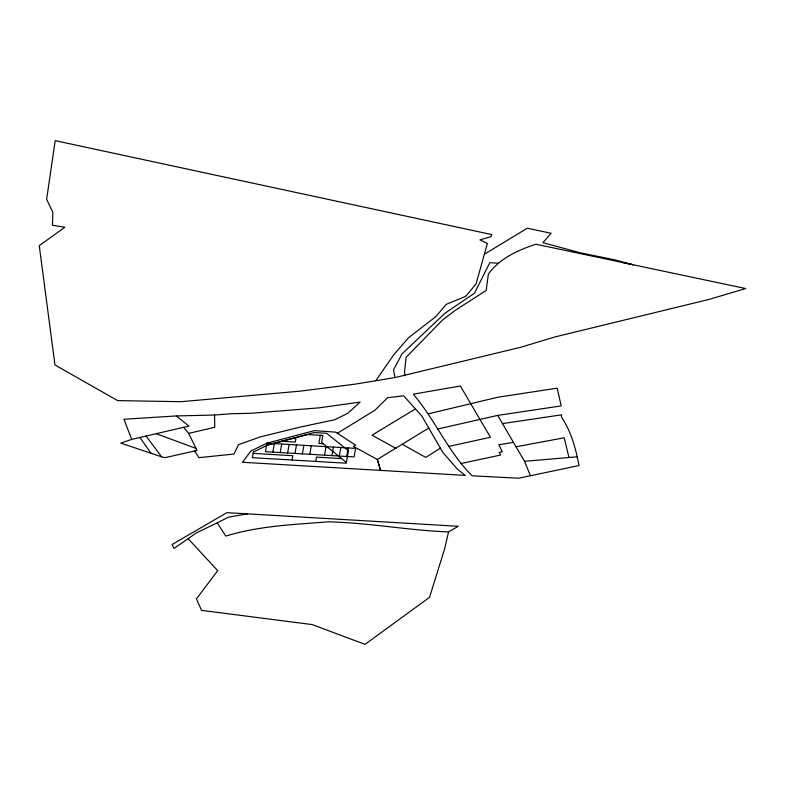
<?xml version="1.0" encoding="UTF-8"?>
<svg xmlns="http://www.w3.org/2000/svg" width="785" height="785" viewBox="0 0 785 785"><rect width="100%" height="100%" fill="white"/><g stroke="black" fill="none" stroke-linecap="round" stroke-linejoin="round"><path stroke-width="1.18" d="M194.67 450.992L198.939 457.655L233.93 454.044L238.522 444.663L260.198 436.931L301.489 426.795L334.822 419.72L347.784 413.283L360.158 402.087L318.906 407.866L250.013 413.342L231.742 413.705L214.58 415.029L214.747 427.275L188.645 433.399L183.602 427.315L131.703 439.404L120.762 443.123L163.339 457.4L165.596 457.537L197.025 450.443L188.645 433.399M272.827 452.131L274.328 443.594M280.206 452.562L281.717 444.035M287.595 452.994L289.106 444.467M292.069 460.02L292.834 455.722L253.153 453.377M296.033 437.608L295.238 442.073L282.06 441.298M294.983 453.436L296.495 444.899M302.372 453.867L303.883 445.34M309.761 454.299L311.262 445.772M315.707 461.413L316.473 457.115L341.544 458.587M320.319 435.312L318.887 443.466L323.322 443.721M324.539 455.172L326.04 446.645M331.918 455.604L333.429 447.077M339.306 456.046L340.818 447.509M346.695 456.477L348.206 447.95M448.578 531.916L444.604 548.921L429.532 597.356L365.025 644.348L312.145 624.575L201.529 610.367L196.446 598.867L217.69 570.656L188.145 538.706L173.936 548.44L172.131 544.486L226.894 512.654L458.273 526.293L448.578 531.916C408.298 530.405 368.538 522.702 328.277 521.848C293.904 524.527 258.981 525.871 225.815 536.086L217.19 522.83L196.23 532.966L188.145 538.706M375.779 380.705L393.736 354.81L408.504 337.776L435.979 316.532L446.184 304.354L465.652 296.367L476.053 283.964L487.387 243.438L479.91 239.867L490.841 236.746L491.822 234.597L55.195 140.652L46.639 199.282L52.84 212.274L52.458 225.246L64.87 227.267L39.25 245.626L54.96 364.976L117.652 400.615L181.109 401.694L300.272 391.146L354.673 384.208L394.933 377.595L520.828 347.255L555.024 336.922L708.423 299.576L745.75 288.556L535.929 244.223C518.021 250.081 499.721 258.353 488.378 274.102L486.19 290.401L455.094 310.467L442.926 319.672L406.11 357.273L404.53 371.786L404.766 375.73M428.816 428.002L377.31 459.46L353.495 446.459L355.595 445.154L335.656 432.152L314.412 430.631L266.949 443.162L250.935 451.012L242.467 462.267L465.279 475.396L457.606 469.342L442.779 452.386L421.908 416.109L403.627 395.836L387.623 397.701L374.916 410.231L337.364 433.271M440.513 448.117L425.745 457.42L402.577 444.506M415.226 409.054L372.041 435.194L396.033 448.441M484.639 254.065L527.294 228.209L551.158 233.273L542.926 242.683L580.851 252.947L614.4 259.747L633.407 264.8L623.702 262.769M217.19 522.83L228.592 517.119L247.599 513.861M267.518 445.134L307.563 434.566L322.831 435.459L321.614 442.357L346.352 462.424M448.951 446.38L490.439 437.265L460.344 386.014L413.234 394.178C435.214 419.681 448.098 451.993 472.158 475.798L518.787 478.212L579.026 465.525C575.68 448.569 571.382 431.74 561.55 417.188L561.481 414.833L502.508 423.615M428.394 413.813L497.994 397.2L557.203 388.173L561.196 405.904L497.7 415.393L437.745 429.012M183.602 427.315L188.94 426.127L176.34 415.942L123.951 419.259L131.703 439.404M460.658 463.611L500.712 455.006L499.191 452.386L502.282 451.866L498.838 444.801L513.439 442.347M516.039 446.783L564.219 437.795L568.958 457.498M497.7 415.393L524.527 461.315L576.926 456.821M176.34 415.942L214.58 415.029M498.289 263.24L489.83 262.69L474.395 293.286L445.242 313.029L402.018 353.868L393.55 369.863L394.933 377.595M156.323 433.752L196.024 448.402M146.118 436.107L161.563 456.801M140.005 437.569L151.044 453.279M524.527 461.315L530.346 475.465M253.378 452.062L252.387 457.684L346.214 463.209L348.422 450.698L326.609 433.3L314.216 432.564L268.558 444.624L253.378 452.062M266.939 443.162L265.438 451.689L354.084 456.909L355.595 448.382L266.939 443.162M380.588 470.401L377.31 459.46L380.578 470.401"/></g></svg>
